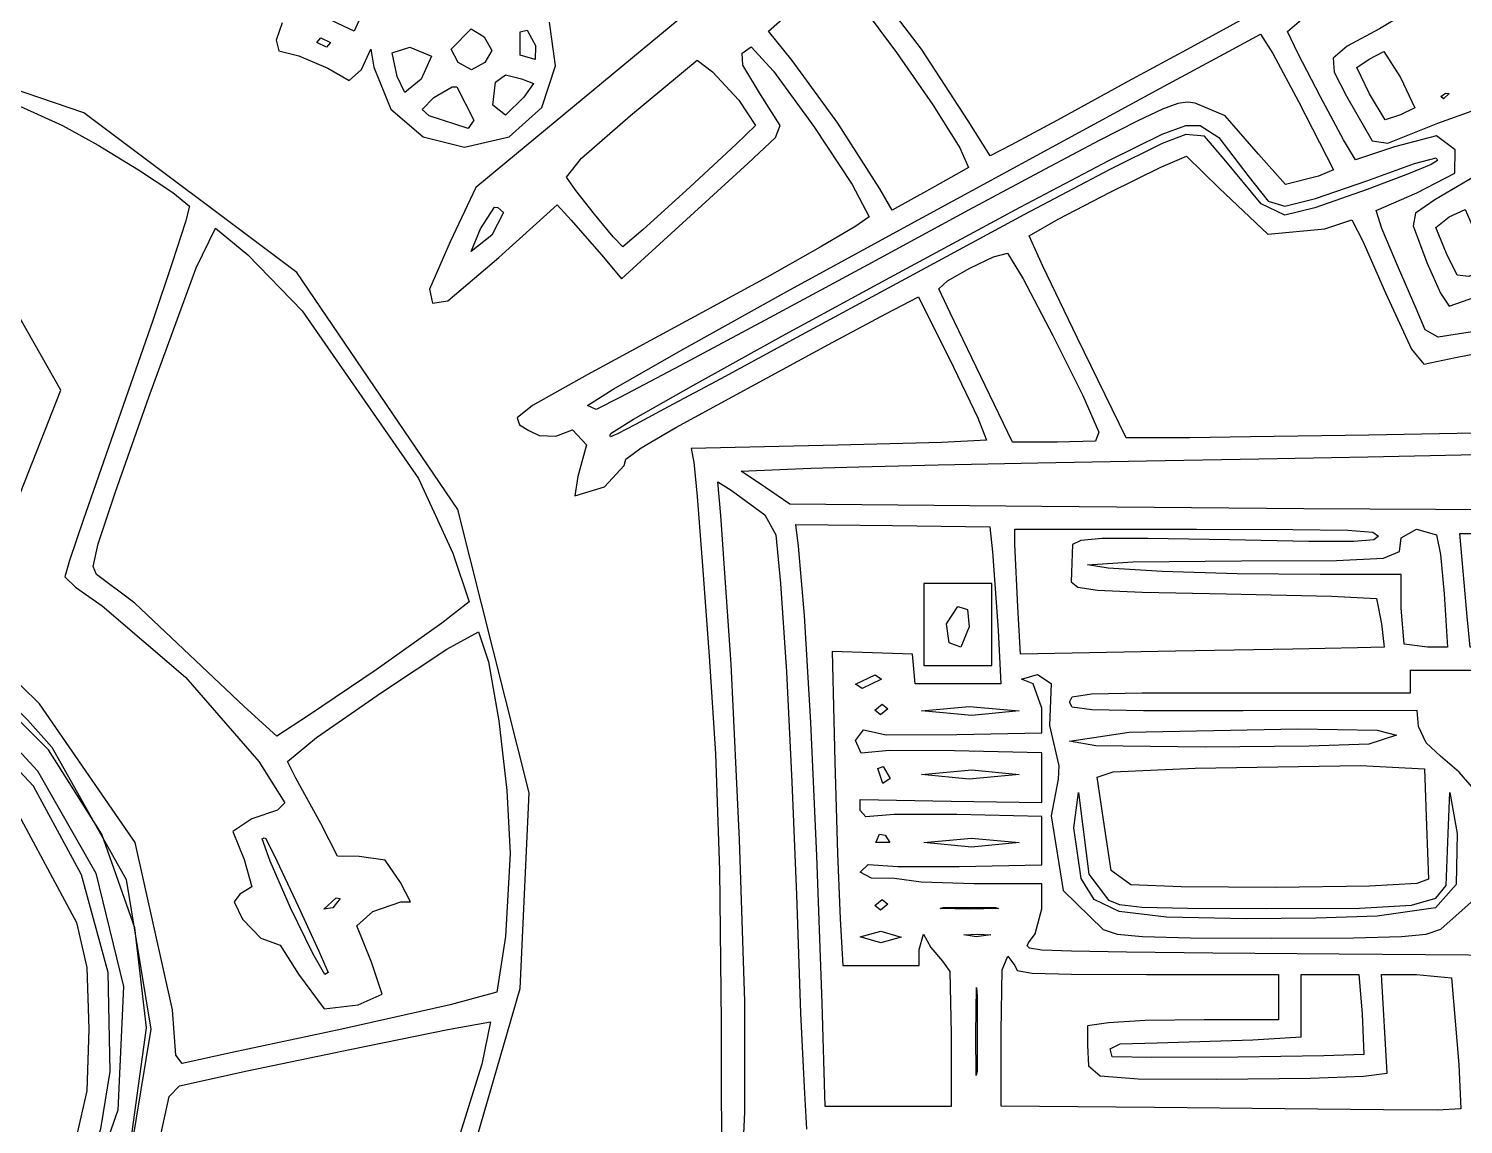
# Model space of a CAD drawing. Extents: x 0 to 7.6, y 0 to 10.9.
# Drawn here: x 1.921 to 2.447, y 5.753 to 6.155 of the extents above; entities that cross this region are included whole.
import ezdxf

# ---------------------------------------------------------------- set-up
doc = ezdxf.new("R2010")
doc.units = 0
doc.layers.get('0').update_dxf_attribs({"linetype": 'CONTINUOUS'})

msp = doc.modelspace()

# ---------------------------------------------------------------- linework, layer by layer
at = {"color": 0}
for points in [[(2.36697, 6.32992), (2.08475, 6.09631), (2.07536, 6.07639), (2.06782, 6.05908), (2.06885, 6.05388), (2.07454, 6.05479), (2.09315, 6.07064), (2.11464, 6.09), (2.11974, 6.08431), (2.13151, 6.07075), (2.13818, 6.06278), (2.16482, 6.08713), (2.18457, 6.10525), (2.19467, 6.11458), (2.19629, 6.11897), (2.18918, 6.13043), (2.18261, 6.14111), (2.18246, 6.14556), (2.18571, 6.14789), (2.1939, 6.13889), (2.20865, 6.1186), (2.22271, 6.09739), (2.229, 6.0855), (2.22412, 6.08214), (2.21099, 6.07443), (2.19151, 6.06347), (2.16775, 6.05046), (2.1256, 6.02767), (2.10558, 6.01633), (2.09987, 6.01183), (2.10081, 6.00933), (2.10417, 6.00717), (2.10801, 6.00532), (2.11415, 6.0051), (2.12017, 6.00749), (2.12532, 6.0019), (2.12218, 5.99035), (2.1211, 5.98329), (2.13189, 5.98654), (2.13911, 5.99442), (2.13975, 5.99675), (2.14535, 6.00086), (2.1581, 6.00831), (2.18033, 6.02046), (2.21403, 6.03874), (2.23508, 6.04997), (2.24701, 6.05626), (2.25993, 6.03039), (2.26878, 6.01188), (2.27203, 6.00369), (2.25564, 6.00282), (2.2175, 6.00179), (2.16374, 6.00065), (2.16465, 5.99556), (2.1659, 5.98296), (2.16792, 5.95763), (2.17031, 5.92453), (2.17264, 5.88872), (2.1741, 5.84608), (2.17475, 5.79025), (2.17486, 5.7251)], [(2.42985, 6.16282), (2.41607, 6.15446), (2.40414, 6.14806), (2.39908, 6.14372), (2.39947, 6.13861), (2.40392, 6.12983), (2.41331, 6.11344), (2.41906, 6.11257), (2.43739, 6.11985), (2.45008, 6.12446)], [(2.08062, 5.73221), (2.10097, 5.80263), (2.10428, 5.87435), (2.07818, 5.97825), (2.0191, 6.06515), (1.94108, 6.12369), (1.85064, 6.15446)], [(2.01372, 6.15668), (2.01161, 6.15033), (2.01258, 6.14638), (2.01986, 6.14453), (2.03049, 6.14003), (2.03836, 6.13558), (2.04286, 6.13954), (2.04622, 6.14703), (2.04731, 6.1404), (2.0536, 6.12506), (2.06543, 6.11486), (2.08062, 6.11111), (2.097, 6.11481), (2.10894, 6.12565), (2.11399, 6.1409), (2.11176, 6.1569)], [(2.45876, 6.04471), (2.4375, 6.04139), (2.43283, 6.04406), (2.42947, 6.05197), (2.42296, 6.06683), (2.41689, 6.08122), (2.41482, 6.08783), (2.42969, 6.09429), (2.44368, 6.10156), (2.44379, 6.11014), (2.43696, 6.11529), (2.4216, 6.11117), (2.40722, 6.10644), (2.40289, 6.11376), (2.39438, 6.12956), (2.38607, 6.14556), (2.38232, 6.15354), (2.38835, 6.15858)], [(1.90967, 6.12967), (1.93326, 6.11897), (1.94629, 6.11182), (1.96115, 6.10271), (1.97374, 6.09446), (1.97982, 6.08951), (1.97831, 6.08371), (1.97358, 6.06901), (1.96631, 6.04758), (1.95736, 6.02165), (1.94824, 5.99576), (1.94086, 5.97428), (1.93582, 5.95953), (1.93403, 5.95361), (1.93804, 5.94982), (1.94775, 5.94287), (1.97835, 5.91672), (2.00526, 5.88585), (2.01475, 5.87071), (2.0121, 5.86806), (2.00261, 5.8649), (1.99567, 5.86019), (1.99989, 5.84993), (2.00265, 5.83985), (1.99821, 5.83718), (1.99621, 5.83436), (1.99924, 5.82807), (2.00597, 5.82113), (2.01303, 5.81858), (2.01975, 5.80789), (2.02914, 5.79519), (2.04161, 5.7966), (2.05046, 5.80051), (2.04656, 5.81228), (2.04118, 5.82557), (2.04699, 5.83089), (2.05729, 5.83442), (2.06076, 5.83442), (2.05713, 5.84153), (2.05149, 5.84967), (2.04194, 5.85107), (2.03407, 5.85113), (2.028, 5.86317), (2.01878, 5.87972), (2.01568, 5.88585), (2.02636, 5.89464), (2.05012, 5.91118), (2.07411, 5.92703), (2.08572, 5.93338), (2.08936, 5.92242), (2.09315, 5.90082), (2.09608, 5.87522), (2.09733, 5.85211), (2.0956, 5.82167), (2.09244, 5.80132), (2.07531, 5.79665), (2.03558, 5.78776), (1.99539, 5.77919), (1.97715, 5.77517), (1.97478, 5.77815), (1.97353, 5.79482), (1.9599, 5.85622), (1.92486, 5.90701), (1.9114, 5.92014)], [(2.47038, 6.00657), (2.41211, 6.00549), (2.36876, 6.00483), (2.34651, 6.00456), (2.32319, 6.00456), (2.30518, 6.04135), (2.29258, 6.06749), (2.28765, 6.07856), (2.29829, 6.08469), (2.31733, 6.09457), (2.33594, 6.10379), (2.34532, 6.10781), (2.34532, 6.10781), (2.35726, 6.09608), (2.37517, 6.07921), (2.39606, 6.08111), (2.40588, 6.08447), (2.40994, 6.07667), (2.41829, 6.05772), (2.42779, 6.037), (2.43229, 6.03157), (2.44396, 6.03396), (2.46853, 6.03868)], [(2.45708, 6.104), (2.43631, 6.09174), (2.42919, 6.08686), (2.42844, 6.08225), (2.43338, 6.06879), (2.43842, 6.05757), (2.44162, 6.05285), (2.45828, 6.05865)], [(1.89708, 5.93197), (1.93257, 6.02203), (1.91303, 6.05647)], [(2.18229, 5.73296), (2.18332, 5.75743), (2.18332, 5.79785), (2.18147, 5.85732), (2.17839, 5.9215), (2.17458, 5.97601), (2.1735, 5.98844), (2.1735, 5.98844), (2.17833, 5.98535), (2.19069, 5.97629), (2.19476, 5.96897), (2.1965, 5.95111), (2.19862, 5.91868), (2.20063, 5.87842), (2.20231, 5.83692), (2.20383, 5.79357), (2.20508, 5.7665), (2.206, 5.75108)], [(1.66878, 5.73525), (1.65967, 5.80186), (1.68099, 5.86436), (1.69564, 5.88271), (1.71376, 5.89968), (1.73139, 5.912), (1.74447, 5.91635), (1.75933, 5.92562), (1.76156, 5.93024), (1.79318, 5.93067), (1.82488, 5.9311), (1.82488, 5.9311), (1.82818, 5.92481), (1.83718, 5.91694), (1.84814, 5.9184), (1.85351, 5.92008), (1.86447, 5.91536), (1.91, 5.87944), (1.93836, 5.82688), (1.94217, 5.81039), (1.94293, 5.78771), (1.94211, 5.76508), (1.93836, 5.74854)], [(2.46451, 5.81478), (2.40121, 5.81526), (2.35499, 5.8156), (2.32324, 5.81592), (2.30317, 5.81629), (2.29226, 5.81674), (2.28771, 5.81739), (2.28694, 5.81825), (2.28733, 5.81939), (2.28982, 5.82269), (2.29232, 5.83187), (2.29232, 5.84104), (2.26742, 5.84104), (2.24799, 5.84158), (2.23822, 5.84299), (2.22982, 5.84304), (2.22569, 5.84532), (2.22857, 5.84814), (2.23953, 5.84739), (2.26193, 5.84739), (2.29232, 5.84799), (2.29232, 5.86567), (2.26107, 5.86643), (2.23807, 5.86649), (2.22775, 5.86556), (2.22569, 5.86794), (2.22569, 5.8719), (2.259, 5.87136), (2.29232, 5.87088), (2.29232, 5.889), (2.26025, 5.88975), (2.23639, 5.88986), (2.22607, 5.88889), (2.22401, 5.89361), (2.22689, 5.89746), (2.23519, 5.89561), (2.26107, 5.89572), (2.29232, 5.89643), (2.29232, 5.90539), (2.28911, 5.91439), (2.28483, 5.91607), (2.29064, 5.91775), (2.29568, 5.91444), (2.29503, 5.89903), (2.29844, 5.88422), (2.29824, 5.87944), (2.29568, 5.86594), (2.30007, 5.8386), (2.31478, 5.82422), (2.31993, 5.8226), (2.32921, 5.82167), (2.34668, 5.82124), (2.37651, 5.82113), (2.40662, 5.82124), (2.4241, 5.82167), (2.43321, 5.8226), (2.43858, 5.82433), (2.4496, 5.83425)], [(2.45085, 5.87549), (2.44521, 5.88194), (2.43836, 5.88781), (2.43317, 5.89274), (2.43033, 5.89865), (2.42985, 5.90457), (2.3661, 5.9044), (2.32958, 5.9044), (2.3106, 5.90479), (2.30344, 5.90576), (2.30236, 5.90767), (2.30344, 5.90961), (2.31049, 5.91064), (2.32904, 5.91103), (2.36486, 5.91103), (2.42736, 5.91103), (2.42736, 5.91938), (2.42736, 5.91938), (2.45551, 5.91938)]]:
    msp.add_lwpolyline(points, dxfattribs=at)
for points in [[(2.30072, 6.24621), (2.30963, 6.23639), (2.32829, 6.21365), (2.34853, 6.1881), (2.36214, 6.16986), (2.36897, 6.15972), (2.3469, 6.14768), (2.32383, 6.13514), (2.29937, 6.12175), (2.28119, 6.11197), (2.27333, 6.10786), (2.26525, 6.12076), (2.2481, 6.14703), (2.22976, 6.17111), (2.22271, 6.18033), (2.23421, 6.19021), (2.26118, 6.21343), (2.28842, 6.2366), (2.30072, 6.24621)], [(2.03874, 6.18907), (2.0465, 6.18728), (2.05236, 6.183), (2.04639, 6.16758), (2.04015, 6.1536), (2.03418, 6.15636), (2.02588, 6.16069), (2.02696, 6.16536), (2.03093, 6.17492), (2.03558, 6.1844), (2.03874, 6.18907)], [(2.21701, 6.17443), (2.22601, 6.16319), (2.23904, 6.14578), (2.25228, 6.12657), (2.26215, 6.11083), (2.26535, 6.10363), (2.2609, 6.10107), (2.25108, 6.0956), (2.23736, 6.088), (2.23286, 6.09581), (2.21744, 6.1199), (2.20074, 6.14285), (2.19206, 6.15364), (2.20014, 6.16075), (2.21257, 6.17117), (2.21701, 6.17443)], [(2.08301, 6.15446), (2.08778, 6.15147), (2.09065, 6.14654), (2.08806, 6.14208), (2.08317, 6.13949), (2.07829, 6.14208), (2.07568, 6.14697), (2.08301, 6.15446)], [(2.10362, 6.15397), (2.10672, 6.14811), (2.10667, 6.14811), (2.1065, 6.14328), (2.10107, 6.14486), (2.10101, 6.15338), (2.10362, 6.15397)], [(2.028, 6.15115), (2.03153, 6.14947), (2.03006, 6.14779), (2.02647, 6.14947), (2.028, 6.15115)], [(2.37239, 6.15246), (2.37696, 6.1454), (2.38639, 6.12782), (2.39919, 6.10271), (2.39372, 6.10047), (2.38163, 6.09744), (2.37164, 6.1085), (2.35943, 6.12256), (2.34853, 6.12722), (2.34565, 6.12756), (2.34212, 6.12706), (2.33649, 6.125), (2.32742, 6.12076), (2.31347, 6.11367), (2.29329, 6.10292), (2.2654, 6.08794), (2.22851, 6.06793), (2.19081, 6.04764), (2.1595, 6.03087), (2.13775, 6.01937), (2.1289, 6.01492), (2.12571, 6.01633), (2.1351, 6.02235), (2.16097, 6.03717), (2.19993, 6.05875), (2.24849, 6.08529), (2.29622, 6.11122), (2.3355, 6.13254), (2.36225, 6.14703), (2.37239, 6.15246)], [(2.06054, 6.14779), (2.06847, 6.14447), (2.06467, 6.13596), (2.05875, 6.13113), (2.05587, 6.13699), (2.05404, 6.14572), (2.06054, 6.14779)], [(2.1659, 6.14301), (2.17156, 6.13867), (2.18121, 6.12836), (2.18733, 6.11903), (2.18024, 6.11214), (2.16325, 6.09646), (2.14606, 6.08094), (2.13867, 6.07449), (2.1351, 6.07824), (2.12825, 6.08653), (2.12142, 6.09521), (2.118, 6.1001), (2.12354, 6.10704), (2.1415, 6.12272), (2.1659, 6.14301)], [(2.41769, 6.14615), (2.42378, 6.13661), (2.42904, 6.12554), (2.42378, 6.12294), (2.41808, 6.12115), (2.41243, 6.13064), (2.40776, 6.14031), (2.41228, 6.14333), (2.41769, 6.14615)], [(2.07607, 6.13319), (2.07781, 6.13319), (2.08399, 6.12104), (2.08192, 6.11794), (2.06771, 6.12261), (2.06515, 6.12494), (2.06933, 6.12929), (2.07607, 6.13319)], [(2.09565, 6.13758), (2.10151, 6.13612), (2.1059, 6.13444), (2.10232, 6.12944), (2.0956, 6.12278), (2.09099, 6.12651), (2.09201, 6.13488), (2.09565, 6.13758)], [(2.44026, 6.13086), (2.44157, 6.13081), (2.43951, 6.12875), (2.43858, 6.12967), (2.44026, 6.13086)], [(2.35032, 6.11908), (2.35721, 6.11458), (2.36774, 6.10064), (2.37528, 6.09131), (2.3814, 6.08946), (2.39258, 6.09224), (2.41146, 6.09879), (2.42893, 6.10514), (2.43685, 6.10715), (2.43733, 6.10622), (2.435, 6.10476), (2.42725, 6.10161), (2.41151, 6.09554), (2.39231, 6.08886), (2.3814, 6.0861), (2.37261, 6.09033), (2.3591, 6.10672), (2.35194, 6.11513), (2.34506, 6.11567), (2.33643, 6.11242), (2.31717, 6.10286), (2.28569, 6.08632), (2.24067, 6.06201), (2.20242, 6.04129), (2.17453, 6.02621), (2.15533, 6.01585), (2.14328, 6.00939), (2.13672, 6.00603), (2.13411, 6.00493), (2.13385, 6.00532), (2.13433, 6.00618), (2.14258, 6.01133), (2.16461, 6.02382), (2.197, 6.04178), (2.23654, 6.06326), (2.28429, 6.08903), (2.31683, 6.10618), (2.33643, 6.11583), (2.34506, 6.11908), (2.35032, 6.11908)], [(2.09158, 6.08908), (2.09283, 6.08892), (2.09494, 6.08713), (2.0906, 6.07878), (2.08311, 6.07281), (2.08649, 6.08117), (2.09158, 6.08908)], [(2.44749, 6.08817), (2.45258, 6.07644), (2.45464, 6.06614), (2.44883, 6.06364), (2.44456, 6.06418), (2.44065, 6.0721), (2.43674, 6.08165), (2.44157, 6.0855), (2.44749, 6.08817)], [(1.98931, 6.08138), (2.00119, 6.07161), (2.02115, 6.05111), (2.06369, 5.98958), (2.07628, 5.96229), (2.08236, 5.94444), (2.07232, 5.93653), (2.04824, 5.91949), (2.02344, 5.90272), (2.01183, 5.89518), (1.99989, 5.90603), (1.95975, 5.9439), (1.94569, 5.95443), (1.9445, 5.95731), (1.94635, 5.96571), (1.95264, 5.98469), (1.9649, 6.01942), (1.98226, 6.06689), (1.98931, 6.08138)], [(2.27968, 6.07226), (2.28543, 6.06278), (2.29633, 6.04204), (2.30724, 6.02001), (2.31315, 6.00657), (2.31196, 6.00331), (2.29785, 6.00288), (2.28153, 6.00293), (2.26818, 6.03049), (2.25863, 6.05035), (2.25444, 6.05919), (2.25771, 6.06212), (2.2659, 6.06674), (2.27458, 6.07086), (2.27968, 6.07226)], [(2.51161, 5.99983), (2.51699, 5.98981), (2.52235, 5.97874), (2.5064, 5.97819), (2.46078, 5.97808), (2.38835, 5.97851), (2.29232, 5.97933), (2.19988, 5.98025), (2.19097, 5.98633), (2.18207, 5.99235), (2.20763, 5.99338), (2.22521, 5.99392), (2.25429, 5.99457), (2.29075, 5.99533), (2.33068, 5.99604), (2.37181, 5.99681), (2.41174, 5.99756), (2.44596, 5.99826), (2.46989, 5.99881), (2.51161, 5.99983)], [(2.20204, 5.97276), (2.23757, 5.97233), (2.27317, 5.9719), (2.27419, 5.96272), (2.27626, 5.93397), (2.27724, 5.91439), (2.24588, 5.91439), (2.24533, 5.91982), (2.24485, 5.92524), (2.23014, 5.92567), (2.21539, 5.92622), (2.21642, 5.88569), (2.21739, 5.85211), (2.21838, 5.82813), (2.21935, 5.81104), (2.24735, 5.81104), (2.24735, 5.81689), (2.24886, 5.82254), (2.25151, 5.81771), (2.25581, 5.81272), (2.25851, 5.80886), (2.259, 5.78603), (2.259, 5.75939), (2.21283, 5.75939), (2.21169, 5.79731), (2.20979, 5.85129), (2.20757, 5.90012), (2.20524, 5.9394), (2.20301, 5.96485), (2.20204, 5.97276)], [(2.28233, 5.97103), (2.34901, 5.97103), (2.38433, 5.97097), (2.40446, 5.97065), (2.41357, 5.96989), (2.41569, 5.96847), (2.41396, 5.96718), (2.40662, 5.96653), (2.39014, 5.96653), (2.36106, 5.96707), (2.33117, 5.96767), (2.3144, 5.96761), (2.30653, 5.9669), (2.30354, 5.96539), (2.30306, 5.95167), (2.3055, 5.94976), (2.31261, 5.94862), (2.3291, 5.94792), (2.35986, 5.94732), (2.39844, 5.9465), (2.41499, 5.94564), (2.41678, 5.93631), (2.41781, 5.92774), (2.40799, 5.92751), (2.38433, 5.92708), (2.34131, 5.92626), (2.28444, 5.92524), (2.28342, 5.9426), (2.28233, 5.9655), (2.28233, 5.97103)], [(2.42964, 5.97103), (2.4369, 5.96897), (2.43842, 5.96175), (2.43978, 5.94732), (2.44092, 5.92774), (2.4336, 5.92774), (2.42512, 5.92882), (2.42399, 5.94217), (2.42399, 5.95437), (2.39426, 5.95437), (2.36382, 5.95469), (2.33643, 5.95557), (2.31662, 5.95676), (2.30903, 5.95801), (2.32557, 5.95904), (2.3655, 5.95942), (2.40028, 5.95953), (2.41753, 5.96035), (2.42339, 5.96283), (2.42399, 5.96789), (2.42964, 5.97103)], [(2.44553, 5.9694), (2.48188, 5.9694), (2.48292, 5.95665), (2.484, 5.93582), (2.484, 5.92774), (2.44928, 5.92774), (2.44824, 5.93896), (2.4464, 5.95979), (2.44553, 5.9694)], [(2.24903, 5.95107), (2.24903, 5.92106), (2.27399, 5.92106), (2.27399, 5.95107), (2.24903, 5.95107)], [(2.2615, 5.94271), (2.26497, 5.94157), (2.26568, 5.93522), (2.26258, 5.92774), (2.25831, 5.92936), (2.25732, 5.93631), (2.2615, 5.94271)], [(1.89518, 5.92275), (1.90056, 5.91954), (1.90989, 5.91146), (1.92042, 5.90115), (1.92936, 5.89111), (1.9566, 5.84261), (1.96565, 5.78771), (1.9566, 5.73292), (1.92958, 5.68457), (1.90479, 5.65956), (1.87435, 5.64025), (1.86079, 5.63439), (1.86399, 5.63678), (1.8744, 5.64236), (1.91206, 5.66846), (1.94015, 5.70253), (1.95785, 5.743), (1.96397, 5.78819), (1.95979, 5.82482), (1.94764, 5.85921), (1.92811, 5.89014), (1.90181, 5.91635), (1.89518, 5.92275)], [(2.23113, 5.91758), (2.2335, 5.91601), (2.2264, 5.91265), (2.22401, 5.91417), (2.23113, 5.91758)], [(1.88997, 5.91287), (1.90403, 5.90408), (1.92404, 5.88243), (1.94542, 5.84494), (1.95557, 5.80339), (1.95356, 5.75803), (1.93869, 5.71582), (1.91228, 5.67947), (1.87565, 5.65147), (1.8629, 5.6454), (1.859, 5.64638), (1.8711, 5.65474), (1.91276, 5.68739), (1.94114, 5.73275), (1.94726, 5.75125), (1.95074, 5.77219), (1.95003, 5.80849), (1.94021, 5.84435), (1.92258, 5.87679), (1.89833, 5.90272), (1.889, 5.91135), (1.88997, 5.91287)], [(2.23367, 5.90685), (2.23579, 5.90522), (2.23307, 5.903), (2.23101, 5.90462), (2.23367, 5.90685)], [(2.26557, 5.90603), (2.28401, 5.9044), (2.2666, 5.90272), (2.24815, 5.9044), (2.26557, 5.90603)], [(2.38607, 5.89779), (2.41521, 5.89735), (2.42231, 5.89551), (2.41211, 5.89219), (2.39025, 5.89144), (2.35211, 5.89111), (2.31201, 5.8916), (2.30236, 5.89333), (2.32433, 5.89665), (2.38607, 5.89779)], [(2.23406, 5.88406), (2.2366, 5.87961), (2.234, 5.87782), (2.23215, 5.88325), (2.23406, 5.88406)], [(2.2666, 5.88281), (2.28401, 5.88113), (2.26557, 5.87944), (2.24815, 5.88113), (2.2666, 5.88281)], [(2.40913, 5.88439), (2.43251, 5.88319), (2.43332, 5.86231), (2.43403, 5.84272), (2.42974, 5.8411), (2.41243, 5.84017), (2.3781, 5.83968), (2.34338, 5.83985), (2.32488, 5.84065), (2.31765, 5.84586), (2.31521, 5.86208), (2.3125, 5.8801), (2.31847, 5.88206), (2.34847, 5.88336), (2.40913, 5.88439)], [(2.30567, 5.87446), (2.30735, 5.86187), (2.30951, 5.84461), (2.31674, 5.83501), (2.32069, 5.83339), (2.329, 5.83242), (2.34565, 5.83203), (2.37478, 5.83192), (2.40875, 5.83214), (2.42779, 5.83322), (2.43674, 5.83578), (2.44043, 5.84044), (2.44125, 5.85949), (2.44183, 5.87446), (2.44456, 5.85949), (2.44417, 5.84076), (2.43653, 5.83225), (2.41515, 5.82921), (2.39268, 5.82844), (2.36735, 5.82818), (2.338, 5.82878), (2.32064, 5.83083), (2.31142, 5.83529), (2.30664, 5.84293), (2.30399, 5.86149), (2.30567, 5.87446)], [(2.23275, 5.85926), (2.23486, 5.85883), (2.23649, 5.85612), (2.23144, 5.85622), (2.23275, 5.85926)], [(2.00722, 5.85786), (2.00781, 5.85764), (2.01178, 5.8495), (2.01958, 5.83285), (2.02718, 5.81635), (2.03065, 5.80854), (2.0294, 5.80783), (2.02496, 5.81549), (2.01687, 5.83225), (2.00933, 5.84928), (2.00646, 5.85747), (2.00722, 5.85786)], [(2.2665, 5.85775), (2.28401, 5.85612), (2.2665, 5.85444), (2.24903, 5.85612), (2.2665, 5.85775)], [(2.03353, 5.83589), (2.03504, 5.83561), (2.03228, 5.83225), (2.02903, 5.83176), (2.03353, 5.83589)], [(2.23367, 5.83524), (2.23579, 5.83361), (2.23307, 5.83138), (2.23101, 5.83301), (2.23367, 5.83524)], [(2.25608, 5.83236), (2.27528, 5.83236), (2.27636, 5.83192), (2.26568, 5.83171), (2.25493, 5.83192), (2.25608, 5.83236)], [(2.23318, 5.82362), (2.24067, 5.8215), (2.23318, 5.81944), (2.22569, 5.82156), (2.23318, 5.82362)], [(2.26878, 5.8226), (2.2736, 5.82226), (2.26818, 5.82161), (2.26361, 5.82232), (2.26878, 5.8226)], [(2.27983, 5.81446), (2.28233, 5.81108), (2.28321, 5.80925), (2.28874, 5.80821), (2.30317, 5.80789), (2.33068, 5.80778), (2.37901, 5.80778), (2.37901, 5.79113), (2.35172, 5.79113), (2.33018, 5.79085), (2.31674, 5.79004), (2.30903, 5.78896), (2.30903, 5.78185), (2.30931, 5.77431), (2.31369, 5.77067), (2.32753, 5.76953), (2.35628, 5.76942), (2.39074, 5.76981), (2.41021, 5.77051), (2.41889, 5.77154), (2.41683, 5.80778), (2.42958, 5.80778), (2.44249, 5.80653), (2.44515, 5.77474), (2.44586, 5.75851), (2.43718, 5.75808), (2.41749, 5.75814), (2.3814, 5.75857), (2.33361, 5.759), (2.27735, 5.7595), (2.27735, 5.78694), (2.27778, 5.80946), (2.27983, 5.81446)], [(2.38732, 5.80778), (2.40853, 5.80778), (2.40972, 5.7934), (2.41026, 5.77849), (2.39561, 5.77794), (2.36415, 5.77746), (2.33263, 5.77735), (2.31803, 5.77761), (2.31733, 5.78054), (2.32096, 5.78233), (2.33458, 5.78276), (2.36957, 5.78386), (2.38732, 5.78494), (2.38732, 5.80778)], [(2.26833, 5.803), (2.26856, 5.79986), (2.26856, 5.77235), (2.26818, 5.77072), (2.26801, 5.78608), (2.26833, 5.803)], [(2.09017, 5.79047), (2.08692, 5.77485), (2.07889, 5.74914), (2.04085, 5.67806), (1.98465, 5.61892), (1.97581, 5.61225), (1.97131, 5.60949), (1.96425, 5.61854), (1.94943, 5.64031), (1.92899, 5.67111), (1.93636, 5.68018), (1.95019, 5.70063), (1.96137, 5.72331), (1.96858, 5.74571), (1.97233, 5.76303), (1.97607, 5.76693), (2.00092, 5.7724), (2.03922, 5.78043), (2.07449, 5.7876), (2.09017, 5.79047)]]:
    msp.add_lwpolyline(points, close=True, dxfattribs=at)

doc.saveas('drawing.dxf')
